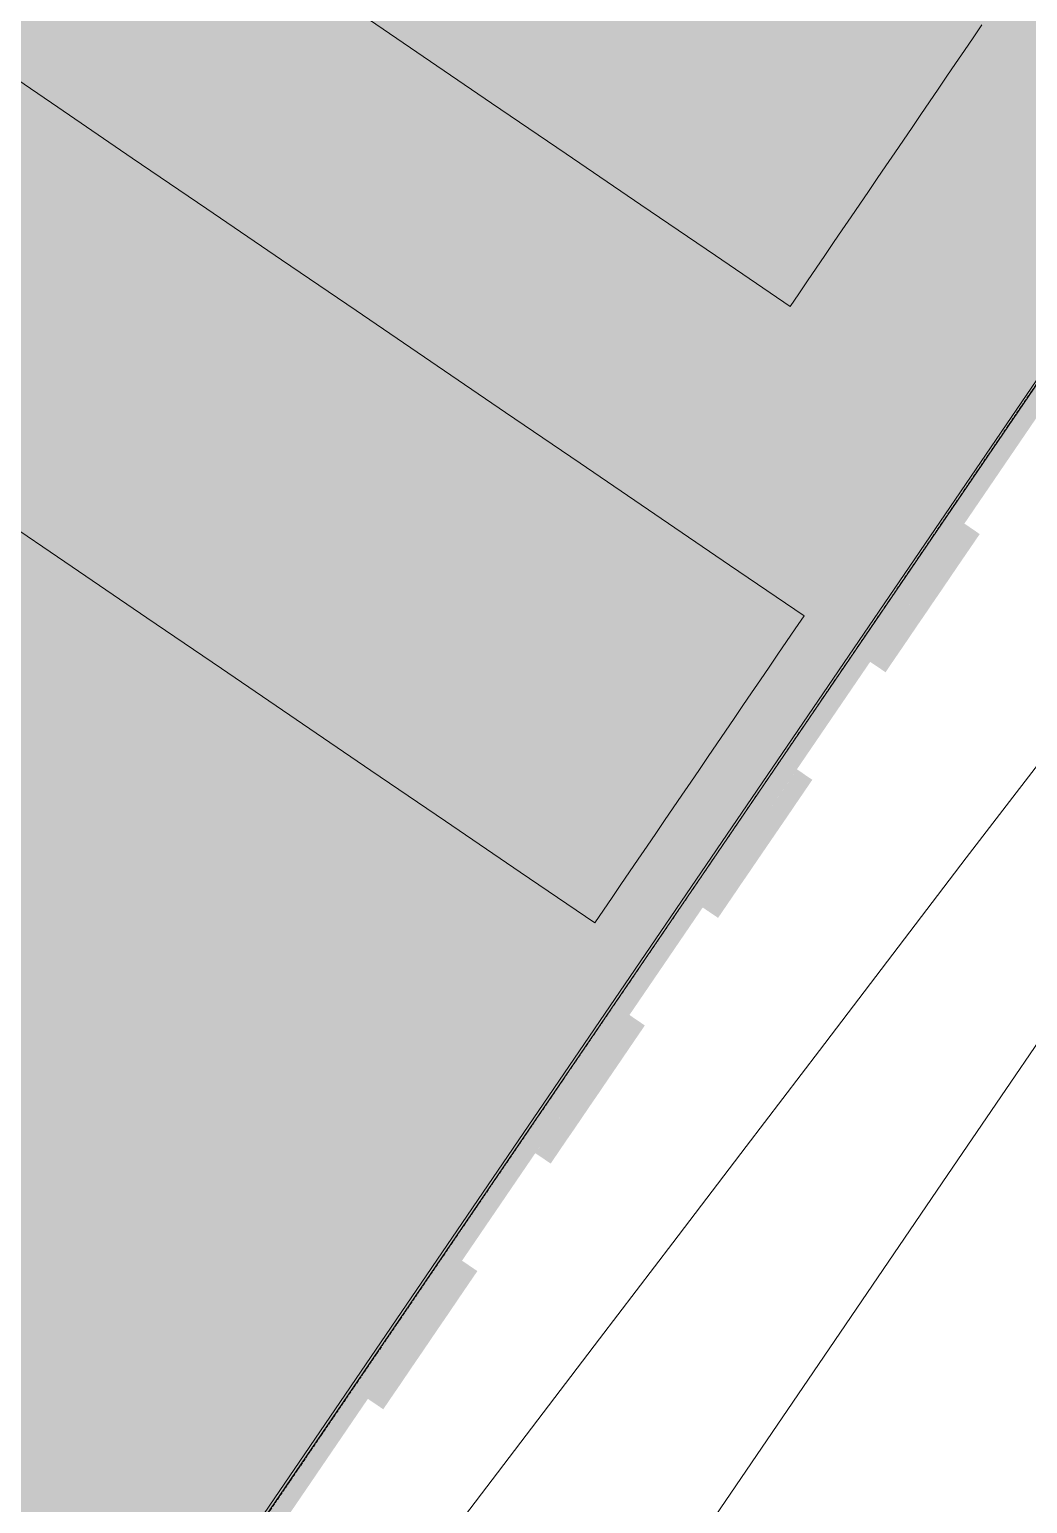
# Model space of a CAD drawing. Header units: millimetres. Extents: x -146962 to 322503, y -183624 to 284367.
# Drawn here: x 74853 to 75658, y 61142 to 62332 of the extents above; entities that cross this region are included whole.
import ezdxf

# ---------------------------------------------------------------- set-up
doc = ezdxf.new("R2010")
doc.units = ezdxf.units.MM
doc.linetypes.add('DASHDOT', pattern=[3.556, 2.54, -0.508, 0, -0.508])
doc.layers.add('30_敷地・外構', color=8, linetype='Continuous', lineweight=9)
doc.layers.add('70_断面の位置', color=6, linetype='DASHDOT', lineweight=9)

msp = doc.modelspace()

# ---------------------------------------------------------------- hatches: boundary and pattern name
at = {"layer": '30_敷地・外構', "true_color": 0xefe9de}
msp.add_hatch(color=8, dxfattribs=at).paths.add_polyline_path([(73495.1, 62408.5), (73692.1, 62697.5), (73889.1, 62986.5), (74283.1, 63564.6), (74480.1, 63853.6), (74690.8, 63703.1), (74931.7, 63449.9), (75200.7, 63226.6), (75477.5, 63012.8), (76031, 62585), (75834, 62296), (75637, 62007), (75440, 61718), (75243, 61428.9), (75046, 61139.9), (74849, 60850.9), (74652, 60561.9), (74455, 60272.9), (74258, 59983.8), (74061, 59694.8), (73864, 59405.8), (73667, 59116.8), (73470, 58827.8), (73273, 58538.7), (73076, 58249.7), (72879, 57960.7), (72682, 57671.7), (72475.6, 57432.8), (71608.5, 58023.7), (71319.5, 58220.7), (71030.5, 58417.7), (70934.2, 58651.2), (71131.2, 58940.3), (71328.2, 59229.3), (71919.2, 60096.3), (72116.2, 60385.4), (72707.2, 61252.4), (72904.2, 61541.4)])
at = {"layer": '30_敷地・外構', "true_color": 0x8a6a4a}
for points in [[(76031.7, 62586.9), (76033.7, 62585.5), (76035.8, 62584.1), (76037.9, 62582.6), (76039.9, 62581.2), (76042, 62579.8), (76046.1, 62577), (75803.3, 62220.8), (75560.5, 61864.5), (75317.7, 61508.3), (75074.9, 61152), (74346.4, 60083.3), (74103.6, 59727), (73860.8, 59370.8), (73617.9, 59014.6), (73375.1, 58658.3), (73132.3, 58302.1), (73130.2, 58303.5), (73128.2, 58304.9), (73126.1, 58306.3), (73124, 58307.7), (73117.8, 58311.9), (73115.8, 58313.3), (73113.7, 58314.7), (73111.6, 58316.1), (73109.6, 58317.5), (73107.5, 58319), (73350.3, 58675.2), (73593.1, 59031.4), (73836, 59387.7), (74078.8, 59743.9), (74321.6, 60100.2), (74564.4, 60456.4), (74807.3, 60812.7), (75050.1, 61168.9), (75535.7, 61881.4), (75778.5, 62237.7), (76021.4, 62593.9), (76023.4, 62592.5), (76025.5, 62591.1), (76027.6, 62589.7)], [(76031.7, 62586.9), (76033.7, 62585.5), (76035.8, 62584.1), (76037.9, 62582.6), (76039.9, 62581.2), (76042, 62579.8), (76046.1, 62577), (75803.3, 62220.8), (75560.5, 61864.5), (75317.7, 61508.3), (75074.9, 61152), (74346.4, 60083.3), (74103.6, 59727), (73860.8, 59370.8), (73617.9, 59014.6), (73375.1, 58658.3), (73132.3, 58302.1), (73130.2, 58303.5), (73128.2, 58304.9), (73126.1, 58306.3), (73124, 58307.7), (73117.8, 58311.9), (73115.8, 58313.3), (73113.7, 58314.7), (73111.6, 58316.1), (73109.6, 58317.5), (73107.5, 58319), (73350.3, 58675.2), (73593.1, 59031.4), (73836, 59387.7), (74078.8, 59743.9), (74321.6, 60100.2), (74564.4, 60456.4), (74807.3, 60812.7), (75050.1, 61168.9), (75535.7, 61881.4), (75778.5, 62237.7), (76021.4, 62593.9), (76023.4, 62592.5), (76025.5, 62591.1), (76027.6, 62589.7)], [(76031.7, 62586.9), (76033.7, 62585.5), (76035.8, 62584.1), (76037.9, 62582.6), (76039.9, 62581.2), (76042, 62579.8), (76046.1, 62577), (75803.3, 62220.8), (75560.5, 61864.5), (75317.7, 61508.3), (75074.9, 61152), (74346.4, 60083.3), (74103.6, 59727), (73860.8, 59370.8), (73617.9, 59014.6), (73375.1, 58658.3), (73132.3, 58302.1), (73130.2, 58303.5), (73128.2, 58304.9), (73126.1, 58306.3), (73124, 58307.7), (73117.8, 58311.9), (73115.8, 58313.3), (73113.7, 58314.7), (73111.6, 58316.1), (73109.6, 58317.5), (73107.5, 58319), (73350.3, 58675.2), (73593.1, 59031.4), (73836, 59387.7), (74078.8, 59743.9), (74321.6, 60100.2), (74564.4, 60456.4), (74807.3, 60812.7), (75050.1, 61168.9), (75535.7, 61881.4), (75778.5, 62237.7), (76021.4, 62593.9), (76023.4, 62592.5), (76025.5, 62591.1), (76027.6, 62589.7)], [(75564.7, 61943.9), (75562.6, 61945.3), (75561.6, 61946), (75567.9, 61955.3), (75574.3, 61964.6), (75580.6, 61973.9), (75618.6, 62029.7), (75625, 62039), (75637.6, 62057.6), (75639.7, 62056.2), (75640.7, 62055.5), (75642.8, 62054.1), (75643.8, 62053.4), (75644.9, 62052.7), (75648, 62050.5), (75649, 62049.8), (75650, 62049.1), (75631, 62021.3), (75624.7, 62012), (75618.4, 62002.7), (75612, 61993.4), (75605.7, 61984.1), (75599.3, 61974.8), (75574, 61937.6), (75573, 61938.3), (75570.9, 61939.7), (75567.8, 61941.8), (75566.8, 61942.5), (75565.7, 61943.2)], [(75534.3, 61819.4), (75533.3, 61820.1), (75532.2, 61820.8), (75531.2, 61821.5), (75550.2, 61849.4), (75556.5, 61858.7), (75562.9, 61868), (75569.2, 61877.3), (75607.2, 61933.1), (75608.3, 61932.4), (75609.3, 61931.7), (75611.4, 61930.3), (75613.4, 61928.9), (75615.5, 61927.5), (75618.6, 61925.3), (75619.6, 61924.6), (75600.6, 61896.8), (75594.3, 61887.5), (75588, 61878.2), (75581.6, 61868.9), (75575.3, 61859.6), (75568.9, 61850.3), (75556.3, 61831.7), (75549.9, 61822.4), (75543.6, 61813.1), (75542.6, 61813.8), (75541.5, 61814.5), (75540.5, 61815.2), (75539.5, 61815.9), (75537.4, 61817.3), (75536.4, 61818), (75535.3, 61818.7)], [(75430.6, 61744.9), (75429.5, 61745.6), (75428.5, 61746.3), (75427.5, 61747), (75426.4, 61747.7), (75439.1, 61766.3), (75445.4, 61775.6), (75451.8, 61784.9), (75458.1, 61794.2), (75502.5, 61859.3), (75503.5, 61858.6), (75504.5, 61857.9), (75505.6, 61857.2), (75507.6, 61855.8), (75508.7, 61855.1), (75509.7, 61854.3), (75510.7, 61853.6), (75511.8, 61852.9), (75512.8, 61852.2), (75513.8, 61851.5), (75514.9, 61850.8), (75508.5, 61841.5), (75502.2, 61832.2), (75495.9, 61822.9), (75489.5, 61813.6), (75476.8, 61795.1), (75470.5, 61785.8), (75464.2, 61776.5), (75457.8, 61767.2), (75451.5, 61757.9), (75445.2, 61748.6), (75438.8, 61739.3), (75436.8, 61740.7), (75435.7, 61741.4), (75434.7, 61742.1), (75433.7, 61742.8), (75432.6, 61743.5), (75431.6, 61744.2)], [(75399.1, 61621.1), (75398.1, 61621.8), (75397.1, 61622.5), (75396, 61623.2), (75434, 61679), (75440.4, 61688.3), (75446.7, 61697.6), (75453.1, 61706.9), (75472.1, 61734.8), (75473.1, 61734.1), (75475.2, 61732.7), (75476.2, 61732), (75478.3, 61730.5), (75479.3, 61729.8), (75480.3, 61729.1), (75481.4, 61728.4), (75483.4, 61727), (75484.5, 61726.3), (75471.8, 61707.7), (75465.5, 61698.4), (75446.4, 61670.5), (75440.1, 61661.3), (75433.8, 61652), (75427.4, 61642.7), (75421.1, 61633.4), (75408.4, 61614.8), (75407.4, 61615.5), (75406.4, 61616.2), (75405.3, 61616.9), (75404.3, 61617.6), (75403.3, 61618.3), (75402.2, 61619), (75401.2, 61619.7), (75400.2, 61620.4)], [(75294.4, 61547.3), (75292.3, 61548.7), (75291.3, 61549.4), (75303.9, 61568), (75310.3, 61577.3), (75354.6, 61642.4), (75361, 61651.7), (75367.3, 61661), (75368.3, 61660.3), (75369.4, 61659.6), (75370.4, 61658.8), (75371.4, 61658.1), (75373.5, 61656.7), (75374.5, 61656), (75376.6, 61654.6), (75378.7, 61653.2), (75379.7, 61652.5), (75360.7, 61624.6), (75354.3, 61615.3), (75348, 61606), (75341.7, 61596.7), (75335.3, 61587.4), (75329, 61578.1), (75303.7, 61541), (75302.6, 61541.7), (75300.6, 61543.1), (75298.5, 61544.5), (75297.5, 61545.2), (75296.4, 61545.9), (75295.4, 61546.6)], [(75264, 61422.8), (75262.9, 61423.5), (75261.9, 61424.2), (75260.9, 61424.9), (75267.2, 61434.2), (75273.5, 61443.5), (75279.9, 61452.8), (75286.2, 61462.1), (75298.9, 61480.7), (75305.2, 61490), (75311.5, 61499.3), (75317.9, 61508.6), (75324.2, 61517.9), (75336.9, 61536.5), (75337.9, 61535.8), (75340, 61534.3), (75341, 61533.6), (75342.1, 61532.9), (75343.1, 61532.2), (75344.1, 61531.5), (75345.2, 61530.8), (75346.2, 61530.1), (75347.2, 61529.4), (75348.3, 61528.7), (75349.3, 61528), (75336.6, 61509.4), (75330.3, 61500.1), (75317.6, 61481.5), (75311.3, 61472.2), (75304.9, 61462.9), (75298.6, 61453.6), (75292.3, 61444.3), (75285.9, 61435.1), (75273.3, 61416.5), (75271.2, 61417.9), (75270.2, 61418.6), (75269.1, 61419.3), (75268.1, 61420), (75267.1, 61420.7), (75266, 61421.4)], [(75159.2, 61349), (75157.1, 61350.4), (75156.1, 61351.1), (75162.4, 61360.4), (75168.8, 61369.7), (75175.1, 61379), (75181.4, 61388.3), (75213.1, 61434.8), (75219.5, 61444.1), (75232.1, 61462.6), (75233.2, 61461.9), (75235.2, 61460.5), (75237.3, 61459.1), (75239.4, 61457.7), (75241.4, 61456.3), (75243.5, 61454.9), (75244.5, 61454.2), (75238.2, 61444.9), (75231.8, 61435.6), (75206.5, 61398.4), (75200.2, 61389.1), (75193.8, 61379.8), (75187.5, 61370.5), (75181.2, 61361.2), (75174.8, 61351.9), (75168.5, 61342.6), (75167.5, 61343.4), (75166.4, 61344.1), (75165.4, 61344.8), (75164.4, 61345.5), (75162.3, 61346.9), (75160.2, 61348.3)], [(75128.8, 61224.5), (75126.7, 61225.9), (75125.7, 61226.6), (75132, 61235.9), (75138.4, 61245.2), (75151, 61263.8), (75157.4, 61273.1), (75163.7, 61282.4), (75170, 61291.7), (75201.7, 61338.1), (75202.8, 61337.4), (75203.8, 61336.7), (75204.8, 61336), (75205.9, 61335.3), (75206.9, 61334.6), (75207.9, 61333.9), (75209, 61333.2), (75210, 61332.5), (75211, 61331.8), (75212, 61331.1), (75213.1, 61330.4), (75214.1, 61329.7), (75201.4, 61311.1), (75195.1, 61301.8), (75188.8, 61292.5), (75182.4, 61283.2), (75169.8, 61264.6), (75163.4, 61255.3), (75157.1, 61246), (75150.8, 61236.7), (75144.4, 61227.4), (75138.1, 61218.1), (75136, 61219.6), (75135, 61220.3), (75133.9, 61221), (75130.9, 61223.1)], [(75024, 61150.7), (75021.9, 61152.1), (75020.9, 61152.8), (75027.3, 61162.1), (75033.6, 61171.4), (75039.9, 61180.7), (75046.3, 61190), (75071.6, 61227.1), (75077.9, 61236.4), (75084.3, 61245.7), (75090.6, 61255), (75097, 61264.3), (75098, 61263.6), (75100, 61262.2), (75101.1, 61261.5), (75102.1, 61260.8), (75104.2, 61259.4), (75105.2, 61258.7), (75106.2, 61258), (75108.3, 61256.6), (75109.3, 61255.9), (75103, 61246.6), (75096.7, 61237.3), (75090.3, 61228), (75071.3, 61200.1), (75065, 61190.8), (75058.7, 61181.5), (75052.3, 61172.2), (75046, 61162.9), (75039.6, 61153.6), (75033.3, 61144.3), (75032.3, 61145), (75031.2, 61145.7), (75030.2, 61146.4), (75029.2, 61147.1), (75027.1, 61148.6), (75026.1, 61149.3), (75025, 61150)]]:
    msp.add_hatch(color=8, dxfattribs=at).paths.add_polyline_path(points)

# ---------------------------------------------------------------- linework, layer by layer
at = {"layer": '30_敷地・外構'}
for points in [[(73495.1, 62408.5), (73692.1, 62697.5), (73889.1, 62986.5), (74283.1, 63564.6), (74480.1, 63853.6), (74690.8, 63703.1), (74931.7, 63449.9), (75200.7, 63226.6), (75477.5, 63012.8), (76031, 62585), (75834, 62296), (75637, 62007), (75440, 61718), (75243, 61428.9), (75046, 61139.9), (74849, 60850.9), (74652, 60561.9), (74455, 60272.9), (74258, 59983.8), (74061, 59694.8), (73864, 59405.8), (73667, 59116.8)], [(73558.4, 56631.8), (73384.9, 56750), (73211.5, 56868.2), (73038.1, 56986.4), (72864.6, 57104.6), (72691.2, 57222.9), (72517.7, 57341.1), (72848.1, 57911.8), (73329.7, 58618.3), (73811.2, 59324.8), (74292.8, 60031.3), (74774.3, 60737.7), (75255.9, 61444.2), (75737.4, 62150.7), (76201.7, 62455.7), (76638.4, 62118.2), (77075.2, 61780.7), (77511.9, 61443.2), (77948.6, 61105.8), (78385.3, 60768.3), (78822, 60430.8), (79258.7, 60093.3)], [(75621.4, 62335.6), (75614.3, 62325.2), (75607.3, 62314.9), (75600.2, 62304.6), (75593.2, 62294.2), (75586.2, 62283.9), (75579.1, 62273.6), (75572.1, 62263.3), (75565, 62252.9), (75558, 62242.6), (75551, 62232.3), (75543.9, 62221.9), (75536.9, 62211.6), (75529.8, 62201.3), (75522.8, 62190.9), (75515.8, 62180.6), (75508.7, 62170.3), (75501.7, 62160), (75494.6, 62149.6), (75487.6, 62139.3), (75480.6, 62129), (75473.5, 62118.6), (75466.5, 62108.3), (75406.2, 62149.4), (75346, 62190.5), (75285.7, 62231.5), (75225.5, 62272.6), (75165.2, 62313.7), (75105, 62354.7)], [(74815, 62310.3), (74875.3, 62269.3), (74935.5, 62228.2), (74995.8, 62187.1), (75056, 62146.1), (75116.3, 62105), (75176.5, 62063.9), (75236.8, 62022.8), (75297, 61981.8), (75357.3, 61940.7), (75417.5, 61899.6), (75477.8, 61858.6), (75470.7, 61848.2), (75463.7, 61837.9), (75456.7, 61827.6), (75449.6, 61817.3), (75442.6, 61806.9), (75435.5, 61796.6), (75428.5, 61786.3), (75421.5, 61775.9), (75414.4, 61765.6), (75407.4, 61755.3), (75400.3, 61745), (75393.3, 61734.6), (75386.3, 61724.3), (75379.2, 61714), (75372.2, 61703.6), (75365.1, 61693.3), (75358.1, 61683), (75351.1, 61672.7), (75344, 61662.3), (75337, 61652), (75329.9, 61641.7), (75322.9, 61631.3), (75315.9, 61621), (75308.8, 61610.7), (75248.6, 61651.8), (75188.3, 61692.8), (75128.1, 61733.9), (75067.8, 61775), (75007.6, 61816), (74947.3, 61857.1), (74887.1, 61898.2), (74826.8, 61939.2)], [(75372.7, 61083), (75485.4, 61248.3), (75598, 61413.6), (75710.7, 61578.8), (75823.3, 61744.1), (75936, 61909.3), (76018.6, 61853), (76101.2, 61796.7), (76183.9, 61740.4), (76266.5, 61684.1), (76349.1, 61627.7), (76431.7, 61571.4), (76514.4, 61515.1), (76597, 61458.8)], [(75549.6, 61585.5), (75608.8, 61663.2), (75787.3, 61895.5)], [(75194.3, 61119.5), (75253.5, 61197.2), (75312.7, 61274.9), (75371.9, 61352.5), (75431.2, 61430.2), (75490.4, 61507.8), (75549.6, 61585.5)]]:
    msp.add_lwpolyline(points, dxfattribs=at)
at = {"layer": '70_断面の位置'}
msp.add_lwpolyline([(76033.4, 62586.5), (72479.4, 57363.5), (73759.3, 56498.7), (70942.5, 52363.2), (74082.9, 50223), (67601.7, 40709.5), (67528.5, 32232.1)], dxfattribs=at)

doc.saveas('drawing.dxf')
